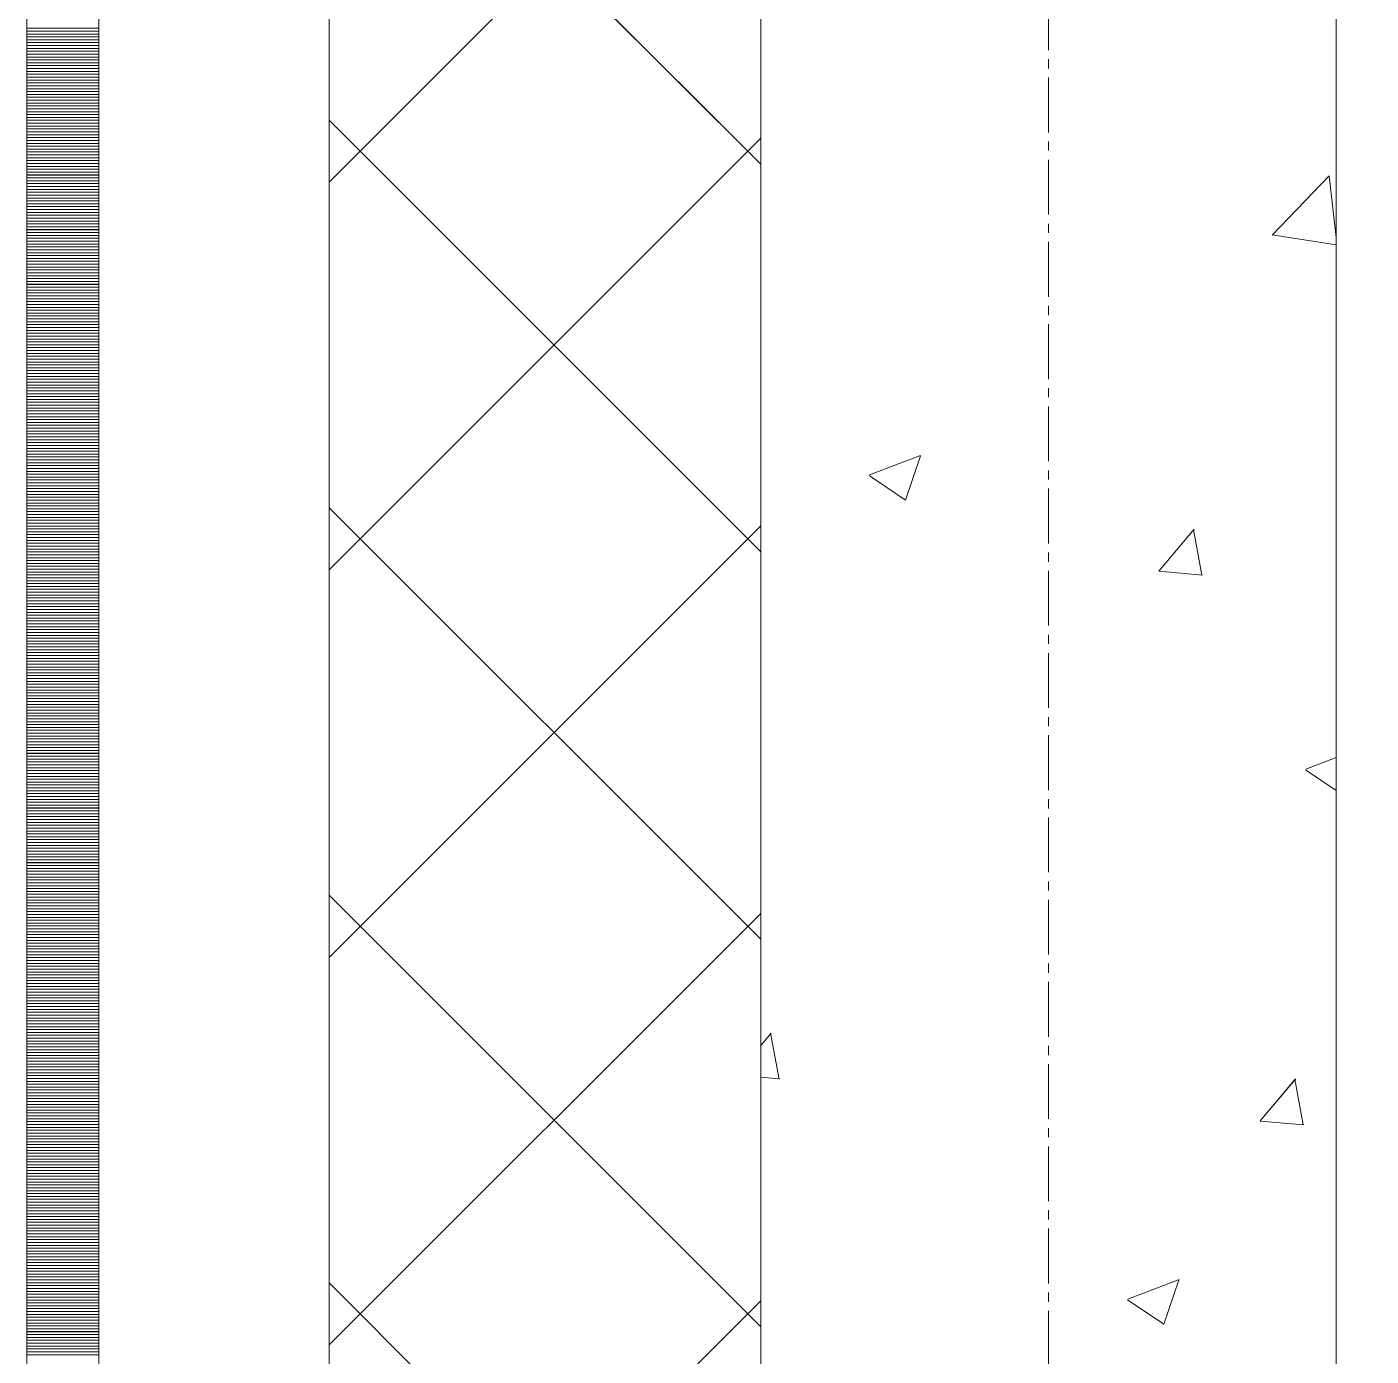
# Model space of a CAD drawing. Header units: millimetres. Extents: x 470010 to 1231400, y -134005 to 421770.
# Drawn here: x 806167.7 to 806634.8, y 151594.5 to 152056.5 of the extents above; entities that cross this region are included whole.
import ezdxf
from ezdxf.enums import TextEntityAlignment as Align

# ---------------------------------------------------------------- set-up
doc = ezdxf.new("R2010")
doc.units = ezdxf.units.MM
doc.linetypes.add('CENTER2', pattern=[28.575, 19.05, -3.175, 3.175, -3.175])
doc.linetypes.add('DASHED', pattern=[19.05, 12.7, -6.35])
doc.layers.get('Defpoints').update_dxf_attribs({"color": 140})
doc.layers.add('АР_Делит', color=120, linetype='Continuous', lineweight=0, plot=False)
for name, color, linetype, lineweight in [('АР_Стены ПЕНОблок', 52, 'Continuous', 20), ('АР_Тонкая', 254, 'Continuous', 5), ('АР_Утеплитель', 31, 'Continuous', 0), ('АР_Штриховка', 8, 'Continuous', 0)]:
    doc.layers.add(name, color=color, linetype=linetype, lineweight=lineweight)
doc.layers.add('РД_Оси_100', color=7, linetype='Continuous', lineweight=0, true_color=0x525252)
doc.styles.add('style1', font='ARIALN.TTF')

# ---------------------------------------------------------------- blocks, each defined once
blk = doc.blocks.new('СОШ_2200_АР_ОСИ_М100_28.05.24')
at = {"layer": 'АР_Делит', "color": 251, "linetype": 'DASHED', "true_color": 0x636466}
blk.add_lwpolyline([(114955, 135155), (114955, -355), (93595.036, -355), (93595.036, 13855), (94145, 13855), (94145, 68320), (66055, 68320), (66055, 13857.73), (83455, 13857.73), (83455, -355), (45245, -355), (45245, 13145), (44695, 13145), (44695, 26755), (45245, 26755), (45245, 68320), (20455, 68320), (20455, 26755), (27955, 26755), (27955, 13145), (-355, 13145), (-355, 100855)], dxfattribs=at)
at = {"layer": 'РД_Оси_100', "color": 251, "linetype": 'CENTER2', "true_color": 0x636466}
blk.add_line((0, -6155), (0, 139938.679), dxfattribs=at)
blk = doc.blocks.new('A$C9108343f')
at = {"layer": 'АР_Стены ПЕНОблок', "color": 18, "linetype": 'Continuous', "lineweight": 20, "true_color": 0x000000}
for p, q in [((140704.09, 313879.49), (140704.09, 237679.49)), ((140904.09, 237679.49), (140904.09, 313879.49))]:
    blk.add_line(p, q, dxfattribs=at)
at = {"layer": 'АР_Тонкая', "color": 18, "linetype": 'Continuous', "lineweight": 5, "true_color": 0x000000}
for p, q in [((140449.09, 313879.49), (140449.09, 237679.49)), ((140474.09, 313879.49), (140474.09, 237679.49)), ((140474.09, 237679.49), (140474.09, 313879.49)), ((140554.09, 237679.49), (140554.09, 313879.49))]:
    blk.add_line(p, q, dxfattribs=at)
at = {"layer": 'АР_Утеплитель', "color": 18, "linetype": 'Continuous', "lineweight": 0, "true_color": 0x000000}
for p, q in [((140554.09, 313879.49), (140554.09, 237679.49)), ((140704.09, 237679.49), (140704.09, 313879.49))]:
    blk.add_line(p, q, dxfattribs=at)
at = {"layer": 'АР_Штриховка', "color": 18, "linetype": 'Continuous', "lineweight": 0, "true_color": 0x000000}
for p, q in [((140704.09, 252375.02), (140554.09, 252525.02)), ((140554.09, 252368.74), (140704.09, 252518.74)), ((140449.09, 252422.24), (140474.09, 252422.24)), ((140449.09, 252421.24), (140474.09, 252421.24)), ((140449.09, 252420.24), (140474.09, 252420.24)), ((140449.09, 252419.24), (140474.09, 252419.24)), ((140449.09, 252418.24), (140474.09, 252418.24)), ((140449.09, 252417.24), (140474.09, 252417.24)), ((140449.09, 252416.24), (140474.09, 252416.24)), ((140449.09, 252415.24), (140474.09, 252415.24)), ((140449.09, 252414.24), (140474.09, 252414.24)), ((140449.09, 252413.24), (140474.09, 252413.24)), ((140449.09, 252412.24), (140474.09, 252412.24)), ((140449.09, 252411.24), (140474.09, 252411.24)), ((140449.09, 252410.24), (140474.09, 252410.24)), ((140449.09, 252409.24), (140474.09, 252409.24)), ((140449.09, 252408.24), (140474.09, 252408.24)), ((140449.09, 252407.24), (140474.09, 252407.24)), ((140449.09, 252406.24), (140474.09, 252406.24)), ((140449.09, 252405.24), (140474.09, 252405.24)), ((140449.09, 252404.24), (140474.09, 252404.24)), ((140449.09, 252403.24), (140474.09, 252403.24)), ((140449.09, 252402.24), (140474.09, 252402.24)), ((140449.09, 252401.24), (140474.09, 252401.24)), ((140449.09, 252400.24), (140474.09, 252400.24)), ((140449.09, 252399.24), (140474.09, 252399.24)), ((140449.09, 252398.24), (140474.09, 252398.24)), ((140449.09, 252397.24), (140474.09, 252397.24)), ((140781.17, 252398.85), (140781.17, 252398.85)), ((140449.09, 252396.24), (140474.09, 252396.24)), ((140449.09, 252395.24), (140474.09, 252395.24)), ((140449.09, 252394.24), (140474.09, 252394.24)), ((140449.09, 252393.24), (140474.09, 252393.24)), ((140449.09, 252392.24), (140474.09, 252392.24)), ((140449.09, 252391.24), (140474.09, 252391.24)), ((140449.09, 252390.24), (140474.09, 252390.24)), ((140449.09, 252389.24), (140474.09, 252389.24)), ((140449.09, 252388.24), (140474.09, 252388.24)), ((140704.09, 252240.32), (140554.09, 252390.32)), ((140449.09, 252387.24), (140474.09, 252387.24)), ((140449.09, 252386.24), (140474.09, 252386.24)), ((140449.09, 252385.24), (140474.09, 252385.24)), ((140449.09, 252384.24), (140474.09, 252384.24)), ((140449.09, 252383.24), (140474.09, 252383.24)), ((140554.09, 252234.03), (140704.09, 252384.03)), ((140449.09, 252382.24), (140474.09, 252382.24)), ((140449.09, 252381.24), (140474.09, 252381.24)), ((140449.09, 252380.24), (140474.09, 252380.24)), ((140449.09, 252379.24), (140474.09, 252379.24)), ((140449.09, 252378.24), (140474.09, 252378.24)), ((140449.09, 252377.24), (140474.09, 252377.24)), ((140449.09, 252376.24), (140474.09, 252376.24)), ((140449.09, 252375.24), (140474.09, 252375.24)), ((140449.09, 252374.24), (140474.09, 252374.24)), ((140729.44, 252377.95), (140729.44, 252377.95)), ((140449.09, 252373.24), (140474.09, 252373.24)), ((140449.09, 252372.24), (140474.09, 252372.24)), ((140449.09, 252371.24), (140474.09, 252371.24)), ((140449.09, 252370.24), (140474.09, 252370.24)), ((140449.09, 252369.24), (140474.09, 252369.24)), ((140865.03, 252372.22), (140865.03, 252372.22)), ((140881.85, 252350.36), (140901.63, 252370.98)), ((140904.09, 252349.48), (140901.59, 252370.98)), ((140449.09, 252368.24), (140474.09, 252368.24)), ((140449.09, 252367.24), (140474.09, 252367.24)), ((140449.09, 252366.24), (140474.09, 252366.24)), ((140449.09, 252365.24), (140474.09, 252365.24)), ((140837.94, 252364.63), (140837.94, 252364.63)), ((140857.1, 252365.32), (140857.1, 252365.32)), ((140449.09, 252364.24), (140474.09, 252364.24)), ((140449.09, 252363.24), (140474.09, 252363.24)), ((140449.09, 252362.24), (140474.09, 252362.24)), ((140449.09, 252361.24), (140474.09, 252361.24)), ((140449.09, 252360.24), (140474.09, 252360.24)), ((140449.09, 252359.24), (140474.09, 252359.24)), ((140449.09, 252358.24), (140474.09, 252358.24)), ((140449.09, 252357.24), (140474.09, 252357.24)), ((140449.09, 252356.24), (140474.09, 252356.24)), ((140449.09, 252355.24), (140474.09, 252355.24)), ((140449.09, 252354.24), (140474.09, 252354.24)), ((140449.09, 252353.24), (140474.09, 252353.24)), ((140449.09, 252352.24), (140474.09, 252352.24)), ((140449.09, 252351.24), (140474.09, 252351.24)), ((140741.74, 252351.96), (140741.74, 252351.96)), ((140881.82, 252350.42), (140904.09, 252346.97)), ((140449.09, 252350.24), (140474.09, 252350.24)), ((140449.09, 252349.24), (140474.09, 252349.24)), ((140449.09, 252348.24), (140474.09, 252348.24)), ((140449.09, 252347.24), (140474.09, 252347.24)), ((140449.09, 252346.24), (140474.09, 252346.24)), ((140728.8, 252349.06), (140728.8, 252349.06)), ((140449.09, 252345.24), (140474.09, 252345.24)), ((140449.09, 252344.24), (140474.09, 252344.24)), ((140449.09, 252343.24), (140474.09, 252343.24)), ((140449.09, 252342.24), (140474.09, 252342.24)), ((140449.09, 252341.24), (140474.09, 252341.24)), ((140449.09, 252340.24), (140474.09, 252340.24)), ((140449.09, 252339.24), (140474.09, 252339.24)), ((140449.09, 252338.24), (140474.09, 252338.24)), ((140449.09, 252337.24), (140474.09, 252337.24)), ((140449.09, 252336.24), (140474.09, 252336.24)), ((140449.09, 252335.24), (140474.09, 252335.24)), ((140449.09, 252334.24), (140474.09, 252334.24)), ((140449.09, 252333.24), (140474.09, 252333.24)), ((140449.09, 252332.24), (140474.09, 252332.24)), ((140449.09, 252331.24), (140474.09, 252331.24)), ((140449.09, 252330.24), (140474.09, 252330.24)), ((140449.09, 252329.24), (140474.09, 252329.24)), ((140449.09, 252328.24), (140474.09, 252328.24)), ((140449.09, 252327.24), (140474.09, 252327.24)), ((140449.09, 252326.24), (140474.09, 252326.24)), ((140449.09, 252325.24), (140474.09, 252325.24)), ((140449.09, 252324.24), (140474.09, 252324.24)), ((140449.09, 252323.24), (140474.09, 252323.24)), ((140449.09, 252322.24), (140474.09, 252322.24)), ((140449.09, 252321.24), (140474.09, 252321.24)), ((140449.09, 252320.24), (140474.09, 252320.24)), ((140449.09, 252319.24), (140474.09, 252319.24)), ((140449.09, 252318.24), (140474.09, 252318.24)), ((140449.09, 252317.24), (140474.09, 252317.24)), ((140449.09, 252316.24), (140474.09, 252316.24)), ((140449.09, 252315.24), (140474.09, 252315.24)), ((140449.09, 252314.24), (140474.09, 252314.24)), ((140449.09, 252313.24), (140474.09, 252313.24)), ((140449.09, 252312.24), (140474.09, 252312.24)), ((140449.09, 252311.24), (140474.09, 252311.24)), ((140449.09, 252310.24), (140474.09, 252310.24)), ((140449.09, 252309.24), (140474.09, 252309.24)), ((140878.17, 252309.96), (140878.17, 252309.96)), ((140449.09, 252308.24), (140474.09, 252308.24)), ((140449.09, 252307.24), (140474.09, 252307.24)), ((140449.09, 252306.24), (140474.09, 252306.24)), ((140449.09, 252305.24), (140474.09, 252305.24)), ((140449.09, 252304.24), (140474.09, 252304.24)), ((140449.09, 252303.24), (140474.09, 252303.24)), ((140449.09, 252302.24), (140474.09, 252302.24)), ((140449.09, 252301.24), (140474.09, 252301.24)), ((140449.09, 252300.24), (140474.09, 252300.24)), ((140449.09, 252299.24), (140474.09, 252299.24)), ((140449.09, 252298.24), (140474.09, 252298.24)), ((140449.09, 252297.24), (140474.09, 252297.24)), ((140449.09, 252296.24), (140474.09, 252296.24)), ((140449.09, 252295.24), (140474.09, 252295.24)), ((140449.09, 252294.24), (140474.09, 252294.24)), ((140449.09, 252293.24), (140474.09, 252293.24)), ((140449.09, 252292.24), (140474.09, 252292.24)), ((140449.09, 252291.24), (140474.09, 252291.24)), ((140449.09, 252290.24), (140474.09, 252290.24)), ((140449.09, 252289.24), (140474.09, 252289.24)), ((140449.09, 252288.24), (140474.09, 252288.24)), ((140449.09, 252287.24), (140474.09, 252287.24)), ((140449.09, 252286.24), (140474.09, 252286.24)), ((140449.09, 252285.24), (140474.09, 252285.24)), ((140449.09, 252284.24), (140474.09, 252284.24)), ((140449.09, 252283.24), (140474.09, 252283.24)), ((140449.09, 252282.24), (140474.09, 252282.24)), ((140449.09, 252281.24), (140474.09, 252281.24)), ((140730.04, 252284.54), (140730.04, 252284.54)), ((140854.01, 252280.76), (140854.01, 252280.76)), ((140449.09, 252280.24), (140474.09, 252280.24)), ((140449.09, 252279.24), (140474.09, 252279.24)), ((140449.09, 252278.24), (140474.09, 252278.24)), ((140449.09, 252277.24), (140474.09, 252277.24)), ((140449.09, 252276.24), (140474.09, 252276.24)), ((140449.09, 252275.24), (140474.09, 252275.24)), ((140449.09, 252274.24), (140474.09, 252274.24)), ((140449.09, 252273.24), (140474.09, 252273.24)), ((140449.09, 252272.24), (140474.09, 252272.24)), ((140449.09, 252271.24), (140474.09, 252271.24)), ((140741.86, 252266.98), (140759.64, 252273.8)), ((140754.42, 252258.27), (140759.57, 252273.62)), ((140449.09, 252270.24), (140474.09, 252270.24)), ((140449.09, 252269.24), (140474.09, 252269.24)), ((140449.09, 252268.24), (140474.09, 252268.24)), ((140449.09, 252267.24), (140474.09, 252267.24)), ((140741.78, 252266.79), (140754.41, 252258.27)), ((140449.09, 252266.24), (140474.09, 252266.24)), ((140449.09, 252265.24), (140474.09, 252265.24)), ((140449.09, 252264.24), (140474.09, 252264.24)), ((140449.09, 252263.24), (140474.09, 252263.24)), ((140449.09, 252262.24), (140474.09, 252262.24)), ((140725.71, 252264.5), (140725.71, 252264.5)), ((140771.12, 252264.45), (140771.12, 252264.45)), ((140449.09, 252261.24), (140474.09, 252261.24)), ((140449.09, 252260.24), (140474.09, 252260.24)), ((140449.09, 252259.24), (140474.09, 252259.24)), ((140449.09, 252258.24), (140474.09, 252258.24)), ((140449.09, 252257.24), (140474.09, 252257.24)), ((140449.09, 252256.24), (140474.09, 252256.24)), ((140449.09, 252255.24), (140474.09, 252255.24)), ((140449.09, 252254.24), (140474.09, 252254.24)), ((140449.09, 252253.24), (140474.09, 252253.24)), ((140704.09, 252105.62), (140554.09, 252255.62)), ((140449.09, 252252.24), (140474.09, 252252.24)), ((140449.09, 252251.24), (140474.09, 252251.24)), ((140449.09, 252250.24), (140474.09, 252250.24)), ((140449.09, 252249.24), (140474.09, 252249.24)), ((140449.09, 252248.24), (140474.09, 252248.24)), ((140554.09, 252099.33), (140704.09, 252249.33)), ((140842.44, 252233.52), (140854.68, 252248.11)), ((140857.4, 252232.14), (140854.46, 252248.06)), ((140449.09, 252247.24), (140474.09, 252247.24)), ((140449.09, 252246.24), (140474.09, 252246.24)), ((140449.09, 252245.24), (140474.09, 252245.24)), ((140449.09, 252244.24), (140474.09, 252244.24)), ((140449.09, 252243.24), (140474.09, 252243.24)), ((140449.09, 252242.24), (140474.09, 252242.24)), ((140449.09, 252241.24), (140474.09, 252241.24)), ((140449.09, 252240.24), (140474.09, 252240.24)), ((140449.09, 252239.24), (140474.09, 252239.24)), ((140815.57, 252242.43), (140815.57, 252242.43)), ((140449.09, 252238.24), (140474.09, 252238.24)), ((140449.09, 252237.24), (140474.09, 252237.24)), ((140449.09, 252236.24), (140474.09, 252236.24)), ((140449.09, 252235.24), (140474.09, 252235.24)), ((140449.09, 252234.24), (140474.09, 252234.24)), ((140449.09, 252233.24), (140474.09, 252233.24)), ((140449.09, 252232.24), (140474.09, 252232.24)), ((140449.09, 252231.24), (140474.09, 252231.24)), ((140449.09, 252230.24), (140474.09, 252230.24)), ((140449.09, 252229.24), (140474.09, 252229.24)), ((140842.44, 252233.51), (140857.62, 252232.18)), ((140449.09, 252228.24), (140474.09, 252228.24)), ((140449.09, 252227.24), (140474.09, 252227.24)), ((140449.09, 252226.24), (140474.09, 252226.24)), ((140449.09, 252225.24), (140474.09, 252225.24)), ((140449.09, 252224.24), (140474.09, 252224.24)), ((140449.09, 252223.24), (140474.09, 252223.24)), ((140449.09, 252222.24), (140474.09, 252222.24)), ((140449.09, 252221.24), (140474.09, 252221.24)), ((140449.09, 252220.24), (140474.09, 252220.24)), ((140449.09, 252219.24), (140474.09, 252219.24)), ((140449.09, 252218.24), (140474.09, 252218.24)), ((140449.09, 252217.24), (140474.09, 252217.24)), ((140449.09, 252216.24), (140474.09, 252216.24)), ((140449.09, 252215.24), (140474.09, 252215.24)), ((140449.09, 252214.24), (140474.09, 252214.24)), ((140449.09, 252213.24), (140474.09, 252213.24)), ((140449.09, 252212.24), (140474.09, 252212.24)), ((140449.09, 252211.24), (140474.09, 252211.24)), ((140733.53, 252214.04), (140733.53, 252214.04)), ((140449.09, 252210.24), (140474.09, 252210.24)), ((140449.09, 252209.24), (140474.09, 252209.24)), ((140449.09, 252208.24), (140474.09, 252208.24)), ((140449.09, 252207.24), (140474.09, 252207.24)), ((140449.09, 252206.24), (140474.09, 252206.24)), ((140869.12, 252208.31), (140869.12, 252208.31)), ((140449.09, 252205.24), (140474.09, 252205.24)), ((140449.09, 252204.24), (140474.09, 252204.24)), ((140449.09, 252203.24), (140474.09, 252203.24)), ((140449.09, 252202.24), (140474.09, 252202.24)), ((140449.09, 252201.24), (140474.09, 252201.24)), ((140449.09, 252200.24), (140474.09, 252200.24)), ((140449.09, 252199.24), (140474.09, 252199.24)), ((140449.09, 252198.24), (140474.09, 252198.24)), ((140449.09, 252197.24), (140474.09, 252197.24)), ((140449.09, 252196.24), (140474.09, 252196.24)), ((140449.09, 252195.24), (140474.09, 252195.24)), ((140449.09, 252194.24), (140474.09, 252194.24)), ((140449.09, 252193.24), (140474.09, 252193.24)), ((140449.09, 252192.24), (140474.09, 252192.24)), ((140850.92, 252196.21), (140850.92, 252196.21)), ((140449.09, 252191.24), (140474.09, 252191.24)), ((140449.09, 252190.24), (140474.09, 252190.24)), ((140449.09, 252189.24), (140474.09, 252189.24)), ((140449.09, 252188.24), (140474.09, 252188.24)), ((140449.09, 252187.24), (140474.09, 252187.24)), ((140449.09, 252186.24), (140474.09, 252186.24)), ((140449.09, 252185.24), (140474.09, 252185.24)), ((140449.09, 252184.24), (140474.09, 252184.24)), ((140449.09, 252183.24), (140474.09, 252183.24)), ((140449.09, 252182.24), (140474.09, 252182.24)), ((140864.71, 252185.39), (140864.71, 252185.39)), ((140449.09, 252181.24), (140474.09, 252181.24)), ((140449.09, 252180.24), (140474.09, 252180.24)), ((140449.09, 252179.24), (140474.09, 252179.24)), ((140449.09, 252178.24), (140474.09, 252178.24)), ((140722.62, 252179.95), (140722.62, 252179.95)), ((140449.09, 252177.24), (140474.09, 252177.24)), ((140449.09, 252176.24), (140474.09, 252176.24)), ((140449.09, 252175.24), (140474.09, 252175.24)), ((140449.09, 252174.24), (140474.09, 252174.24)), ((140449.09, 252173.24), (140474.09, 252173.24)), ((140449.09, 252172.24), (140474.09, 252172.24)), ((140449.09, 252171.24), (140474.09, 252171.24)), ((140449.09, 252170.24), (140474.09, 252170.24)), ((140449.09, 252169.24), (140474.09, 252169.24)), ((140449.09, 252168.24), (140474.09, 252168.24)), ((140893.47, 252164.71), (140904.09, 252168.79)), ((140449.09, 252167.24), (140474.09, 252167.24)), ((140449.09, 252166.24), (140474.09, 252166.24)), ((140449.09, 252165.24), (140474.09, 252165.24)), ((140449.09, 252164.24), (140474.09, 252164.24)), ((140704.3, 252164.27), (140704.3, 252164.27)), ((140893.39, 252164.53), (140904.09, 252157.31)), ((140449.09, 252163.24), (140474.09, 252163.24)), ((140449.09, 252162.24), (140474.09, 252162.24)), ((140449.09, 252161.24), (140474.09, 252161.24)), ((140449.09, 252160.24), (140474.09, 252160.24)), ((140449.09, 252159.24), (140474.09, 252159.24)), ((140449.09, 252158.24), (140474.09, 252158.24)), ((140449.09, 252157.24), (140474.09, 252157.24)), ((140449.09, 252156.24), (140474.09, 252156.24)), ((140449.09, 252155.24), (140474.09, 252155.24)), ((140449.09, 252154.24), (140474.09, 252154.24)), ((140867.69, 252158.41), (140867.69, 252158.41)), ((140449.09, 252153.24), (140474.09, 252153.24)), ((140449.09, 252152.24), (140474.09, 252152.24)), ((140449.09, 252151.24), (140474.09, 252151.24)), ((140449.09, 252150.24), (140474.09, 252150.24)), ((140449.09, 252149.24), (140474.09, 252149.24)), ((140449.09, 252148.24), (140474.09, 252148.24)), ((140449.09, 252147.24), (140474.09, 252147.24)), ((140449.09, 252146.24), (140474.09, 252146.24)), ((140449.09, 252145.24), (140474.09, 252145.24)), ((140449.09, 252144.24), (140474.09, 252144.24)), ((140449.09, 252143.24), (140474.09, 252143.24)), ((140449.09, 252142.24), (140474.09, 252142.24)), ((140449.09, 252141.24), (140474.09, 252141.24)), ((140449.09, 252140.24), (140474.09, 252140.24)), ((140449.09, 252139.24), (140474.09, 252139.24)), ((140449.09, 252138.24), (140474.09, 252138.24)), ((140449.09, 252137.24), (140474.09, 252137.24)), ((140449.09, 252136.24), (140474.09, 252136.24)), ((140449.09, 252135.24), (140474.09, 252135.24)), ((140449.09, 252134.24), (140474.09, 252134.24)), ((140449.09, 252133.24), (140474.09, 252133.24)), ((140449.09, 252132.24), (140474.09, 252132.24)), ((140449.09, 252131.24), (140474.09, 252131.24)), ((140719.56, 252132.99), (140719.56, 252132.99)), ((140449.09, 252130.24), (140474.09, 252130.24)), ((140449.09, 252129.24), (140474.09, 252129.24)), ((140449.09, 252128.24), (140474.09, 252128.24)), ((140449.09, 252127.24), (140474.09, 252127.24)), ((140449.09, 252126.24), (140474.09, 252126.24)), ((140449.09, 252125.24), (140474.09, 252125.24)), ((140449.09, 252124.24), (140474.09, 252124.24)), ((140449.09, 252123.24), (140474.09, 252123.24)), ((140449.09, 252122.24), (140474.09, 252122.24)), ((140449.09, 252121.24), (140474.09, 252121.24)), ((140449.09, 252120.24), (140474.09, 252120.24)), ((140449.09, 252119.24), (140474.09, 252119.24)), ((140449.09, 252118.24), (140474.09, 252118.24)), ((140449.09, 252117.24), (140474.09, 252117.24)), ((140704.09, 251970.91), (140554.09, 252120.91)), ((140449.09, 252116.24), (140474.09, 252116.24)), ((140449.09, 252115.24), (140474.09, 252115.24)), ((140449.09, 252114.24), (140474.09, 252114.24)), ((140449.09, 252113.24), (140474.09, 252113.24)), ((140449.09, 252112.24), (140474.09, 252112.24)), ((140554.09, 251964.62), (140704.09, 252114.62)), ((140765.03, 252113.31), (140765.03, 252113.31)), ((140449.09, 252111.24), (140474.09, 252111.24)), ((140449.09, 252110.24), (140474.09, 252110.24)), ((140449.09, 252109.24), (140474.09, 252109.24)), ((140449.09, 252108.24), (140474.09, 252108.24)), ((140847.83, 252111.65), (140847.83, 252111.65)), ((140900.62, 252107.59), (140900.62, 252107.59)), ((140449.09, 252107.24), (140474.09, 252107.24)), ((140449.09, 252106.24), (140474.09, 252106.24)), ((140449.09, 252105.24), (140474.09, 252105.24)), ((140449.09, 252104.24), (140474.09, 252104.24)), ((140449.09, 252103.24), (140474.09, 252103.24)), ((140449.09, 252102.24), (140474.09, 252102.24)), ((140449.09, 252101.24), (140474.09, 252101.24)), ((140449.09, 252100.24), (140474.09, 252100.24)), ((140449.09, 252099.24), (140474.09, 252099.24)), ((140449.09, 252098.24), (140474.09, 252098.24)), ((140449.09, 252097.24), (140474.09, 252097.24)), ((140449.09, 252096.24), (140474.09, 252096.24)), ((140449.09, 252095.24), (140474.09, 252095.24)), ((140449.09, 252094.24), (140474.09, 252094.24)), ((140719.53, 252095.39), (140719.53, 252095.39)), ((140861.48, 252093.58), (140861.48, 252093.58)), ((140449.09, 252093.24), (140474.09, 252093.24)), ((140449.09, 252092.24), (140474.09, 252092.24)), ((140449.09, 252091.24), (140474.09, 252091.24)), ((140449.09, 252090.24), (140474.09, 252090.24)), ((140449.09, 252089.24), (140474.09, 252089.24)), ((140449.09, 252088.24), (140474.09, 252088.24)), ((140449.09, 252087.24), (140474.09, 252087.24)), ((140449.09, 252086.24), (140474.09, 252086.24)), ((140449.09, 252085.24), (140474.09, 252085.24)), ((140449.09, 252084.24), (140474.09, 252084.24)), ((140797.89, 252085.2), (140797.89, 252085.2)), ((140449.09, 252083.24), (140474.09, 252083.24)), ((140449.09, 252082.24), (140474.09, 252082.24)), ((140449.09, 252081.24), (140474.09, 252081.24)), ((140449.09, 252080.24), (140474.09, 252080.24)), ((140449.09, 252079.24), (140474.09, 252079.24)), ((140449.09, 252078.24), (140474.09, 252078.24)), ((140449.09, 252077.24), (140474.09, 252077.24)), ((140449.09, 252076.24), (140474.09, 252076.24)), ((140449.09, 252075.24), (140474.09, 252075.24)), ((140780.42, 252077.22), (140780.42, 252077.22)), ((140449.09, 252074.24), (140474.09, 252074.24)), ((140449.09, 252073.24), (140474.09, 252073.24)), ((140449.09, 252072.24), (140474.09, 252072.24)), ((140449.09, 252071.24), (140474.09, 252071.24)), ((140449.09, 252070.24), (140474.09, 252070.24)), ((140704.09, 252068.65), (140707.74, 252072.99)), ((140710.46, 252057.02), (140707.52, 252072.94)), ((140449.09, 252069.24), (140474.09, 252069.24)), ((140449.09, 252068.24), (140474.09, 252068.24)), ((140449.09, 252067.24), (140474.09, 252067.24)), ((140449.09, 252066.24), (140474.09, 252066.24)), ((140449.09, 252065.24), (140474.09, 252065.24)), ((140449.09, 252064.24), (140474.09, 252064.24)), ((140449.09, 252063.24), (140474.09, 252063.24)), ((140449.09, 252062.24), (140474.09, 252062.24)), ((140449.09, 252061.24), (140474.09, 252061.24)), ((140449.09, 252060.24), (140474.09, 252060.24)), ((140449.09, 252059.24), (140474.09, 252059.24)), ((140449.09, 252058.24), (140474.09, 252058.24)), ((140449.09, 252057.24), (140474.09, 252057.24)), ((140449.09, 252056.24), (140474.09, 252056.24)), ((140704.09, 252057.64), (140710.68, 252057.06)), ((140877.68, 252042.46), (140889.93, 252057.05)), ((140892.64, 252041.08), (140889.71, 252057)), ((140449.09, 252055.24), (140474.09, 252055.24)), ((140449.09, 252054.24), (140474.09, 252054.24)), ((140449.09, 252053.24), (140474.09, 252053.24)), ((140449.09, 252052.24), (140474.09, 252052.24)), ((140449.09, 252051.24), (140474.09, 252051.24)), ((140449.09, 252050.24), (140474.09, 252050.24)), ((140449.09, 252049.24), (140474.09, 252049.24)), ((140449.09, 252048.24), (140474.09, 252048.24)), ((140449.09, 252047.24), (140474.09, 252047.24)), ((140449.09, 252046.24), (140474.09, 252046.24)), ((140449.09, 252045.24), (140474.09, 252045.24)), ((140449.09, 252044.24), (140474.09, 252044.24)), ((140449.09, 252043.24), (140474.09, 252043.24)), ((140449.09, 252042.24), (140474.09, 252042.24)), ((140877.68, 252042.45), (140892.86, 252041.12)), ((140449.09, 252041.24), (140474.09, 252041.24)), ((140449.09, 252040.24), (140474.09, 252040.24)), ((140449.09, 252039.24), (140474.09, 252039.24)), ((140449.09, 252038.24), (140474.09, 252038.24)), ((140449.09, 252037.24), (140474.09, 252037.24)), ((140449.09, 252036.24), (140474.09, 252036.24)), ((140449.09, 252035.24), (140474.09, 252035.24)), ((140449.09, 252034.24), (140474.09, 252034.24)), ((140449.09, 252033.24), (140474.09, 252033.24)), ((140449.09, 252032.24), (140474.09, 252032.24)), ((140449.09, 252031.24), (140474.09, 252031.24)), ((140449.09, 252030.24), (140474.09, 252030.24)), ((140449.09, 252029.24), (140474.09, 252029.24)), ((140449.09, 252028.24), (140474.09, 252028.24)), ((140449.09, 252027.24), (140474.09, 252027.24)), ((140449.09, 252026.24), (140474.09, 252026.24)), ((140449.09, 252025.24), (140474.09, 252025.24)), ((140449.09, 252024.24), (140474.09, 252024.24)), ((140844.74, 252027.1), (140844.74, 252027.1)), ((140449.09, 252023.24), (140474.09, 252023.24)), ((140449.09, 252022.24), (140474.09, 252022.24)), ((140449.09, 252021.24), (140474.09, 252021.24)), ((140449.09, 252020.24), (140474.09, 252020.24)), ((140449.09, 252019.24), (140474.09, 252019.24)), ((140449.09, 252018.24), (140474.09, 252018.24)), ((140449.09, 252017.24), (140474.09, 252017.24)), ((140449.09, 252016.24), (140474.09, 252016.24)), ((140449.09, 252015.24), (140474.09, 252015.24)), ((140449.09, 252014.24), (140474.09, 252014.24)), ((140449.09, 252013.24), (140474.09, 252013.24)), ((140449.09, 252012.24), (140474.09, 252012.24)), ((140449.09, 252011.24), (140474.09, 252011.24)), ((140449.09, 252010.24), (140474.09, 252010.24)), ((140716.45, 252010.84), (140716.45, 252010.84)), ((140449.09, 252009.24), (140474.09, 252009.24)), ((140449.09, 252008.24), (140474.09, 252008.24)), ((140449.09, 252007.24), (140474.09, 252007.24)), ((140449.09, 252006.24), (140474.09, 252006.24)), ((140449.09, 252005.24), (140474.09, 252005.24)), ((140890.86, 252006.06), (140890.86, 252006.06)), ((140449.09, 252004.24), (140474.09, 252004.24)), ((140449.09, 252003.24), (140474.09, 252003.24)), ((140449.09, 252002.24), (140474.09, 252002.24)), ((140449.09, 252001.24), (140474.09, 252001.24)), ((140449.09, 252000.24), (140474.09, 252000.24)), ((140449.09, 251999.24), (140474.09, 251999.24)), ((140449.09, 251998.24), (140474.09, 251998.24)), ((140449.09, 251997.24), (140474.09, 251997.24)), ((140449.09, 251996.24), (140474.09, 251996.24)), ((140449.09, 251995.24), (140474.09, 251995.24)), ((140449.09, 251994.24), (140474.09, 251994.24)), ((140449.09, 251993.24), (140474.09, 251993.24)), ((140449.09, 251992.24), (140474.09, 251992.24)), ((140449.09, 251991.24), (140474.09, 251991.24)), ((140794.66, 251993.4), (140794.66, 251993.4)), ((140449.09, 251990.24), (140474.09, 251990.24)), ((140449.09, 251989.24), (140474.09, 251989.24)), ((140449.09, 251988.24), (140474.09, 251988.24)), ((140449.09, 251987.24), (140474.09, 251987.24)), ((140449.09, 251986.24), (140474.09, 251986.24)), ((140704.09, 251836.21), (140554.09, 251986.21)), ((140831.67, 251980.52), (140849.46, 251987.35)), ((140844.23, 251971.81), (140849.38, 251987.16)), ((140877.42, 251988.33), (140877.42, 251988.33)), ((140449.09, 251985.24), (140474.09, 251985.24)), ((140449.09, 251984.24), (140474.09, 251984.24)), ((140449.09, 251983.24), (140474.09, 251983.24)), ((140449.09, 251982.24), (140474.09, 251982.24)), ((140715.57, 251983.52), (140715.57, 251983.52)), ((140731.07, 251985.02), (140731.07, 251985.02)), ((140449.09, 251981.24), (140474.09, 251981.24)), ((140449.09, 251980.24), (140474.09, 251980.24)), ((140449.09, 251979.24), (140474.09, 251979.24)), ((140449.09, 251978.24), (140474.09, 251978.24)), ((140449.09, 251977.24), (140474.09, 251977.24)), ((140554.09, 251829.92), (140704.09, 251979.92)), ((140831.59, 251980.34), (140844.22, 251971.82)), ((140851.16, 251977.79), (140851.16, 251977.79)), ((140449.09, 251976.24), (140474.09, 251976.24)), ((140449.09, 251975.24), (140474.09, 251975.24)), ((140449.09, 251974.24), (140474.09, 251974.24)), ((140449.09, 251973.24), (140474.09, 251973.24)), ((140449.09, 251972.24), (140474.09, 251972.24)), ((140449.09, 251971.24), (140474.09, 251971.24)), ((140449.09, 251970.24), (140474.09, 251970.24)), ((140449.09, 251969.24), (140474.09, 251969.24)), ((140449.09, 251968.24), (140474.09, 251968.24)), ((140449.09, 251967.24), (140474.09, 251967.24)), ((140449.09, 251966.24), (140474.09, 251966.24)), ((140449.09, 251965.24), (140474.09, 251965.24)), ((140449.09, 251964.24), (140474.09, 251964.24)), ((140449.09, 251963.24), (140474.09, 251963.24)), ((140729.3, 251962.9), (140729.3, 251962.9)), ((140449.09, 251962.24), (140474.09, 251962.24)), ((140449.09, 251961.24), (140474.09, 251961.24))]:
    blk.add_line(p, q, dxfattribs=at)
at = {"layer": 'РД_Оси_100'}
blk.add_blockref('СОШ_2200_АР_ОСИ_М100_28.05.24', (140804.09, 223079.49), dxfattribs=at)
at = {"layer": 'Defpoints', "color": 18, "true_color": 0x000000, "style": 'style1'}
for p in [(143949.34, 316089.12), (143974.98, 281639.5), (143890.4, 273244.71), (143839.99, 264276.81), (143967.75, 254892.38), (12251.96, 104178.14), (12382.58, 96023.14)]:
    blk.add_attdef('АР-ПОМЕЩЕНИЕ:НАИМЕНОВАНИЕ', text='', height=100, dxfattribs=at).set_placement(p, align=Align.MIDDLE)
at = {"layer": 'Defpoints', "color": 18, "true_color": 0x000000, "style": 'style1', "flags": 8}
for p in [(143951.3, 279099.09), (143848.34, 269251.11), (143875.33, 260094.25), (144049.74, 250824.7), (163419.28, 238153.36), (155897.46, 237965.97), (183037.2, 237965.97), (143342.94, 237876.19)]:
    blk.add_attdef('АР-ПОМЕЩЕНИЕ:НАИМЕНОВАНИЕ', text='', height=100, dxfattribs=at).set_placement(p, align=Align.MIDDLE)

msp = doc.modelspace()

# ---------------------------------------------------------------- linework, layer by layer
at = {"layer": 'АР_Стены ПЕНОблок', "color": 18, "linetype": 'Continuous', "lineweight": 20, "true_color": 0x000000}
for p, q in [((806422.706, 213513.251), (806422.706, 137313.251)), ((806622.706, 137313.251), (806622.706, 213513.251))]:
    msp.add_line(p, q, dxfattribs=at)
at = {"layer": 'АР_Тонкая', "color": 18, "linetype": 'Continuous', "lineweight": 5, "true_color": 0x000000}
for p, q in [((806167.706, 213513.251), (806167.706, 137313.251)), ((806192.706, 213513.251), (806192.706, 137313.251)), ((806192.706, 137313.251), (806192.706, 213513.251)), ((806272.706, 137313.251), (806272.706, 213513.251))]:
    msp.add_line(p, q, dxfattribs=at)
at = {"layer": 'АР_Утеплитель', "color": 18, "linetype": 'Continuous', "lineweight": 0, "true_color": 0x000000}
for p, q in [((806272.706, 213513.251), (806272.706, 137313.251)), ((806422.706, 137313.251), (806422.706, 213513.251))]:
    msp.add_line(p, q, dxfattribs=at)
at = {"layer": 'АР_Штриховка', "color": 18, "linetype": 'Continuous', "lineweight": 0, "true_color": 0x000000}
for p, q in [((806422.706, 152008.781), (806272.706, 152158.781)), ((806272.706, 152002.494), (806422.706, 152152.494)), ((806167.706, 152056), (806192.706, 152056)), ((806167.706, 152055), (806192.706, 152055)), ((806167.706, 152054), (806192.706, 152054)), ((806167.706, 152053), (806192.706, 152053)), ((806167.706, 152052), (806192.706, 152052)), ((806167.706, 152051), (806192.706, 152051)), ((806167.706, 152050), (806192.706, 152050)), ((806167.706, 152049), (806192.706, 152049)), ((806167.706, 152048), (806192.706, 152048)), ((806167.706, 152047), (806192.706, 152047)), ((806167.706, 152046), (806192.706, 152046)), ((806167.706, 152045), (806192.706, 152045)), ((806167.706, 152044), (806192.706, 152044)), ((806167.706, 152043), (806192.706, 152043)), ((806167.706, 152042), (806192.706, 152042)), ((806167.706, 152041), (806192.706, 152041)), ((806167.706, 152040), (806192.706, 152040)), ((806167.706, 152039), (806192.706, 152039)), ((806167.706, 152038), (806192.706, 152038)), ((806167.706, 152037), (806192.706, 152037)), ((806167.706, 152036), (806192.706, 152036)), ((806167.706, 152035), (806192.706, 152035)), ((806167.706, 152034), (806192.706, 152034)), ((806167.706, 152033), (806192.706, 152033)), ((806167.706, 152032), (806192.706, 152032)), ((806167.706, 152031), (806192.706, 152031)), ((806167.706, 152030), (806192.706, 152030)), ((806167.706, 152029), (806192.706, 152029)), ((806167.706, 152028), (806192.706, 152028)), ((806167.706, 152027), (806192.706, 152027)), ((806167.706, 152026), (806192.706, 152026)), ((806167.706, 152025), (806192.706, 152025)), ((806167.706, 152024), (806192.706, 152024)), ((806422.706, 151874.077), (806272.706, 152024.077)), ((806167.706, 152023), (806192.706, 152023)), ((806167.706, 152022), (806192.706, 152022)), ((806167.706, 152021), (806192.706, 152021)), ((806167.706, 152020), (806192.706, 152020)), ((806167.706, 152019), (806192.706, 152019)), ((806167.706, 152018), (806192.706, 152018)), ((806167.706, 152017), (806192.706, 152017)), ((806167.706, 152016), (806192.706, 152016)), ((806167.706, 152015), (806192.706, 152015)), ((806167.706, 152014), (806192.706, 152014)), ((806272.706, 151867.79), (806422.706, 152017.79)), ((806167.706, 152013), (806192.706, 152013)), ((806167.706, 152012), (806192.706, 152012)), ((806167.706, 152011), (806192.706, 152011)), ((806167.706, 152010), (806192.706, 152010)), ((806167.706, 152009), (806192.706, 152009)), ((806167.706, 152008), (806192.706, 152008)), ((806167.706, 152007), (806192.706, 152007)), ((806167.706, 152006), (806192.706, 152006)), ((806167.706, 152005), (806192.706, 152005)), ((806600.459, 151984.119), (806620.243, 152004.738)), ((806622.706, 151983.239), (806620.205, 152004.733)), ((806167.706, 152004), (806192.706, 152004)), ((806167.706, 152003), (806192.706, 152003)), ((806167.706, 152002), (806192.706, 152002)), ((806167.706, 152001), (806192.706, 152001)), ((806167.706, 152000), (806192.706, 152000)), ((806167.706, 151999), (806192.706, 151999)), ((806167.706, 151998), (806192.706, 151998)), ((806167.706, 151997), (806192.706, 151997)), ((806167.706, 151996), (806192.706, 151996)), ((806167.706, 151995), (806192.706, 151995)), ((806167.706, 151994), (806192.706, 151994)), ((806167.706, 151993), (806192.706, 151993)), ((806167.706, 151992), (806192.706, 151992)), ((806167.706, 151991), (806192.706, 151991)), ((806167.706, 151990), (806192.706, 151990)), ((806167.706, 151989), (806192.706, 151989)), ((806167.706, 151988), (806192.706, 151988)), ((806167.706, 151987), (806192.706, 151987)), ((806167.706, 151986), (806192.706, 151986)), ((806167.706, 151985), (806192.706, 151985)), ((806167.706, 151984), (806192.706, 151984)), ((806167.706, 151983), (806192.706, 151983)), ((806167.706, 151982), (806192.706, 151982)), ((806600.432, 151984.178), (806622.706, 151980.723)), ((806167.706, 151981), (806192.706, 151981)), ((806167.706, 151980), (806192.706, 151980)), ((806167.706, 151979), (806192.706, 151979)), ((806167.706, 151978), (806192.706, 151978)), ((806167.706, 151977), (806192.706, 151977)), ((806167.706, 151976), (806192.706, 151976)), ((806167.706, 151975), (806192.706, 151975)), ((806167.706, 151974), (806192.706, 151974)), ((806167.706, 151973), (806192.706, 151973)), ((806167.706, 151972), (806192.706, 151972)), ((806167.706, 151971), (806192.706, 151971)), ((806167.706, 151970), (806192.706, 151970)), ((806167.706, 151969), (806192.706, 151969)), ((806167.706, 151968), (806192.706, 151968)), ((806167.706, 151967), (806192.706, 151967)), ((806167.706, 151966), (806192.706, 151966)), ((806167.706, 151965), (806192.706, 151965)), ((806167.706, 151964), (806192.706, 151964)), ((806167.706, 151963), (806192.706, 151963)), ((806167.706, 151962), (806192.706, 151962)), ((806167.706, 151961), (806192.706, 151961)), ((806167.706, 151960), (806192.706, 151960)), ((806167.706, 151959), (806192.706, 151959)), ((806167.706, 151958), (806192.706, 151958)), ((806167.706, 151957), (806192.706, 151957)), ((806167.706, 151956), (806192.706, 151956)), ((806167.706, 151955), (806192.706, 151955)), ((806167.706, 151954), (806192.706, 151954)), ((806167.706, 151953), (806192.706, 151953)), ((806167.706, 151952), (806192.706, 151952)), ((806167.706, 151951), (806192.706, 151951)), ((806167.706, 151950), (806192.706, 151950)), ((806167.706, 151949), (806192.706, 151949)), ((806167.706, 151948), (806192.706, 151948)), ((806167.706, 151947), (806192.706, 151947)), ((806167.706, 151946), (806192.706, 151946)), ((806167.706, 151945), (806192.706, 151945)), ((806167.706, 151944), (806192.706, 151944)), ((806167.706, 151943), (806192.706, 151943)), ((806167.706, 151942), (806192.706, 151942)), ((806167.706, 151941), (806192.706, 151941)), ((806167.706, 151940), (806192.706, 151940)), ((806167.706, 151939), (806192.706, 151939)), ((806167.706, 151938), (806192.706, 151938)), ((806167.706, 151937), (806192.706, 151937)), ((806167.706, 151936), (806192.706, 151936)), ((806167.706, 151935), (806192.706, 151935)), ((806167.706, 151934), (806192.706, 151934)), ((806167.706, 151933), (806192.706, 151933)), ((806167.706, 151932), (806192.706, 151932)), ((806167.706, 151931), (806192.706, 151931)), ((806167.706, 151930), (806192.706, 151930)), ((806167.706, 151929), (806192.706, 151929)), ((806167.706, 151928), (806192.706, 151928)), ((806167.706, 151927), (806192.706, 151927)), ((806167.706, 151926), (806192.706, 151926)), ((806167.706, 151925), (806192.706, 151925)), ((806167.706, 151924), (806192.706, 151924)), ((806167.706, 151923), (806192.706, 151923)), ((806167.706, 151922), (806192.706, 151922)), ((806167.706, 151921), (806192.706, 151921)), ((806167.706, 151920), (806192.706, 151920)), ((806167.706, 151919), (806192.706, 151919)), ((806167.706, 151918), (806192.706, 151918)), ((806167.706, 151917), (806192.706, 151917)), ((806167.706, 151916), (806192.706, 151916)), ((806167.706, 151915), (806192.706, 151915)), ((806167.706, 151914), (806192.706, 151914)), ((806167.706, 151913), (806192.706, 151913)), ((806167.706, 151912), (806192.706, 151912)), ((806167.706, 151911), (806192.706, 151911)), ((806167.706, 151910), (806192.706, 151910)), ((806167.706, 151909), (806192.706, 151909)), ((806167.706, 151908), (806192.706, 151908)), ((806167.706, 151907), (806192.706, 151907)), ((806460.472, 151900.736), (806478.257, 151907.562)), ((806473.029, 151892.026), (806478.179, 151907.375)), ((806167.706, 151906), (806192.706, 151906)), ((806167.706, 151905), (806192.706, 151905)), ((806167.706, 151904), (806192.706, 151904)), ((806167.706, 151903), (806192.706, 151903)), ((806167.706, 151902), (806192.706, 151902)), ((806167.706, 151901), (806192.706, 151901)), ((806167.706, 151900), (806192.706, 151900)), ((806167.706, 151899), (806192.706, 151899)), ((806167.706, 151898), (806192.706, 151898)), ((806167.706, 151897), (806192.706, 151897)), ((806460.388, 151900.549), (806473.022, 151892.027)), ((806167.706, 151896), (806192.706, 151896)), ((806167.706, 151895), (806192.706, 151895)), ((806167.706, 151894), (806192.706, 151894)), ((806167.706, 151893), (806192.706, 151893)), ((806167.706, 151892), (806192.706, 151892)), ((806167.706, 151891), (806192.706, 151891)), ((806167.706, 151890), (806192.706, 151890)), ((806167.706, 151889), (806192.706, 151889)), ((806167.706, 151888), (806192.706, 151888)), ((806422.706, 151739.373), (806272.706, 151889.373)), ((806167.706, 151887), (806192.706, 151887)), ((806167.706, 151886), (806192.706, 151886)), ((806167.706, 151885), (806192.706, 151885)), ((806167.706, 151884), (806192.706, 151884)), ((806167.706, 151883), (806192.706, 151883)), ((806272.706, 151733.086), (806422.706, 151883.086)), ((806167.706, 151882), (806192.706, 151882)), ((806167.706, 151881), (806192.706, 151881)), ((806167.706, 151880), (806192.706, 151880)), ((806167.706, 151879), (806192.706, 151879)), ((806561.051, 151867.276), (806573.296, 151881.87)), ((806576.014, 151865.898), (806573.077, 151881.819)), ((806167.706, 151878), (806192.706, 151878)), ((806167.706, 151877), (806192.706, 151877)), ((806167.706, 151876), (806192.706, 151876)), ((806167.706, 151875), (806192.706, 151875)), ((806167.706, 151874), (806192.706, 151874)), ((806167.706, 151873), (806192.706, 151873)), ((806167.706, 151872), (806192.706, 151872)), ((806167.706, 151871), (806192.706, 151871)), ((806167.706, 151870), (806192.706, 151870)), ((806167.706, 151869), (806192.706, 151869)), ((806167.706, 151868), (806192.706, 151868)), ((806167.706, 151867), (806192.706, 151867)), ((806167.706, 151866), (806192.706, 151866)), ((806167.706, 151865), (806192.706, 151865)), ((806561.05, 151867.267), (806576.232, 151865.938)), ((806167.706, 151864), (806192.706, 151864)), ((806167.706, 151863), (806192.706, 151863)), ((806167.706, 151862), (806192.706, 151862)), ((806167.706, 151861), (806192.706, 151861)), ((806167.706, 151860), (806192.706, 151860)), ((806167.706, 151859), (806192.706, 151859)), ((806167.706, 151858), (806192.706, 151858)), ((806167.706, 151857), (806192.706, 151857)), ((806167.706, 151856), (806192.706, 151856)), ((806167.706, 151855), (806192.706, 151855)), ((806167.706, 151854), (806192.706, 151854)), ((806167.706, 151853), (806192.706, 151853)), ((806167.706, 151852), (806192.706, 151852)), ((806167.706, 151851), (806192.706, 151851)), ((806167.706, 151850), (806192.706, 151850)), ((806167.706, 151849), (806192.706, 151849)), ((806167.706, 151848), (806192.706, 151848)), ((806167.706, 151847), (806192.706, 151847)), ((806167.706, 151846), (806192.706, 151846)), ((806167.706, 151845), (806192.706, 151845)), ((806167.706, 151844), (806192.706, 151844)), ((806167.706, 151843), (806192.706, 151843)), ((806167.706, 151842), (806192.706, 151842)), ((806167.706, 151841), (806192.706, 151841)), ((806167.706, 151840), (806192.706, 151840)), ((806167.706, 151839), (806192.706, 151839)), ((806167.706, 151838), (806192.706, 151838)), ((806167.706, 151837), (806192.706, 151837)), ((806167.706, 151836), (806192.706, 151836)), ((806167.706, 151835), (806192.706, 151835)), ((806167.706, 151834), (806192.706, 151834)), ((806167.706, 151833), (806192.706, 151833)), ((806167.706, 151832), (806192.706, 151832)), ((806167.706, 151831), (806192.706, 151831)), ((806167.706, 151830), (806192.706, 151830)), ((806167.706, 151829), (806192.706, 151829)), ((806167.706, 151828), (806192.706, 151828)), ((806167.706, 151827), (806192.706, 151827)), ((806167.706, 151826), (806192.706, 151826)), ((806167.706, 151825), (806192.706, 151825)), ((806167.706, 151824), (806192.706, 151824)), ((806167.706, 151823), (806192.706, 151823)), ((806167.706, 151822), (806192.706, 151822)), ((806167.706, 151821), (806192.706, 151821)), ((806167.706, 151820), (806192.706, 151820)), ((806167.706, 151819), (806192.706, 151819)), ((806167.706, 151818), (806192.706, 151818)), ((806167.706, 151817), (806192.706, 151817)), ((806167.706, 151816), (806192.706, 151816)), ((806167.706, 151815), (806192.706, 151815)), ((806167.706, 151814), (806192.706, 151814)), ((806167.706, 151813), (806192.706, 151813)), ((806167.706, 151812), (806192.706, 151812)), ((806167.706, 151811), (806192.706, 151811)), ((806167.706, 151810), (806192.706, 151810)), ((806167.706, 151809), (806192.706, 151809)), ((806167.706, 151808), (806192.706, 151808)), ((806167.706, 151807), (806192.706, 151807)), ((806167.706, 151806), (806192.706, 151806)), ((806167.706, 151805), (806192.706, 151805)), ((806167.706, 151804), (806192.706, 151804)), ((806167.706, 151803), (806192.706, 151803)), ((806167.706, 151802), (806192.706, 151802)), ((806167.706, 151801), (806192.706, 151801)), ((806167.706, 151800), (806192.706, 151800)), ((806167.706, 151799), (806192.706, 151799)), ((806612.087, 151798.47), (806622.706, 151802.547)), ((806167.706, 151798), (806192.706, 151798)), ((806167.706, 151797), (806192.706, 151797)), ((806167.706, 151796), (806192.706, 151796)), ((806167.706, 151795), (806192.706, 151795)), ((806612.002, 151798.284), (806622.706, 151791.064)), ((806167.706, 151794), (806192.706, 151794)), ((806167.706, 151793), (806192.706, 151793)), ((806167.706, 151792), (806192.706, 151792)), ((806167.706, 151791), (806192.706, 151791)), ((806167.706, 151790), (806192.706, 151790)), ((806167.706, 151789), (806192.706, 151789)), ((806167.706, 151788), (806192.706, 151788)), ((806167.706, 151787), (806192.706, 151787)), ((806167.706, 151786), (806192.706, 151786)), ((806167.706, 151785), (806192.706, 151785)), ((806167.706, 151784), (806192.706, 151784)), ((806167.706, 151783), (806192.706, 151783)), ((806167.706, 151782), (806192.706, 151782)), ((806167.706, 151781), (806192.706, 151781)), ((806167.706, 151780), (806192.706, 151780)), ((806167.706, 151779), (806192.706, 151779)), ((806167.706, 151778), (806192.706, 151778)), ((806167.706, 151777), (806192.706, 151777)), ((806167.706, 151776), (806192.706, 151776)), ((806167.706, 151775), (806192.706, 151775)), ((806167.706, 151774), (806192.706, 151774)), ((806167.706, 151773), (806192.706, 151773)), ((806167.706, 151772), (806192.706, 151772)), ((806167.706, 151771), (806192.706, 151771)), ((806167.706, 151770), (806192.706, 151770)), ((806167.706, 151769), (806192.706, 151769)), ((806167.706, 151768), (806192.706, 151768)), ((806167.706, 151767), (806192.706, 151767)), ((806167.706, 151766), (806192.706, 151766)), ((806167.706, 151765), (806192.706, 151765)), ((806167.706, 151764), (806192.706, 151764)), ((806167.706, 151763), (806192.706, 151763)), ((806167.706, 151762), (806192.706, 151762)), ((806167.706, 151761), (806192.706, 151761)), ((806167.706, 151760), (806192.706, 151760)), ((806167.706, 151759), (806192.706, 151759)), ((806167.706, 151758), (806192.706, 151758)), ((806167.706, 151757), (806192.706, 151757)), ((806167.706, 151756), (806192.706, 151756)), ((806167.706, 151755), (806192.706, 151755)), ((806167.706, 151754), (806192.706, 151754)), ((806167.706, 151753), (806192.706, 151753)), ((806422.706, 151604.669), (806272.706, 151754.669)), ((806167.706, 151752), (806192.706, 151752)), ((806167.706, 151751), (806192.706, 151751)), ((806167.706, 151750), (806192.706, 151750)), ((806167.706, 151749), (806192.706, 151749)), ((806167.706, 151748), (806192.706, 151748)), ((806272.706, 151598.382), (806422.706, 151748.382)), ((806167.706, 151747), (806192.706, 151747)), ((806167.706, 151746), (806192.706, 151746)), ((806167.706, 151745), (806192.706, 151745)), ((806167.706, 151744), (806192.706, 151744)), ((806167.706, 151743), (806192.706, 151743)), ((806167.706, 151742), (806192.706, 151742)), ((806167.706, 151741), (806192.706, 151741)), ((806167.706, 151740), (806192.706, 151740)), ((806167.706, 151739), (806192.706, 151739)), ((806167.706, 151738), (806192.706, 151738)), ((806167.706, 151737), (806192.706, 151737)), ((806167.706, 151736), (806192.706, 151736)), ((806167.706, 151735), (806192.706, 151735)), ((806167.706, 151734), (806192.706, 151734)), ((806167.706, 151733), (806192.706, 151733)), ((806167.706, 151732), (806192.706, 151732)), ((806167.706, 151731), (806192.706, 151731)), ((806167.706, 151730), (806192.706, 151730)), ((806167.706, 151729), (806192.706, 151729)), ((806167.706, 151728), (806192.706, 151728)), ((806167.706, 151727), (806192.706, 151727)), ((806167.706, 151726), (806192.706, 151726)), ((806167.706, 151725), (806192.706, 151725)), ((806167.706, 151724), (806192.706, 151724)), ((806167.706, 151723), (806192.706, 151723)), ((806167.706, 151722), (806192.706, 151722)), ((806167.706, 151721), (806192.706, 151721)), ((806167.706, 151720), (806192.706, 151720)), ((806167.706, 151719), (806192.706, 151719)), ((806167.706, 151718), (806192.706, 151718)), ((806167.706, 151717), (806192.706, 151717)), ((806167.706, 151716), (806192.706, 151716)), ((806167.706, 151715), (806192.706, 151715)), ((806167.706, 151714), (806192.706, 151714)), ((806167.706, 151713), (806192.706, 151713)), ((806167.706, 151712), (806192.706, 151712)), ((806167.706, 151711), (806192.706, 151711)), ((806167.706, 151710), (806192.706, 151710)), ((806167.706, 151709), (806192.706, 151709)), ((806167.706, 151708), (806192.706, 151708)), ((806167.706, 151707), (806192.706, 151707)), ((806167.706, 151706), (806192.706, 151706)), ((806422.706, 151702.404), (806426.354, 151706.752)), ((806429.072, 151690.78), (806426.135, 151706.701)), ((806167.706, 151705), (806192.706, 151705)), ((806167.706, 151704), (806192.706, 151704)), ((806167.706, 151703), (806192.706, 151703)), ((806167.706, 151702), (806192.706, 151702)), ((806167.706, 151701), (806192.706, 151701)), ((806167.706, 151700), (806192.706, 151700)), ((806167.706, 151699), (806192.706, 151699)), ((806167.706, 151698), (806192.706, 151698)), ((806167.706, 151697), (806192.706, 151697)), ((806167.706, 151696), (806192.706, 151696)), ((806167.706, 151695), (806192.706, 151695)), ((806167.706, 151694), (806192.706, 151694)), ((806167.706, 151693), (806192.706, 151693)), ((806167.706, 151692), (806192.706, 151692)), ((806167.706, 151691), (806192.706, 151691)), ((806167.706, 151690), (806192.706, 151690)), ((806167.706, 151689), (806192.706, 151689)), ((806167.706, 151688), (806192.706, 151688)), ((806167.706, 151687), (806192.706, 151687)), ((806422.706, 151691.397), (806429.29, 151690.821)), ((806596.294, 151676.22), (806608.539, 151690.813)), ((806611.256, 151674.841), (806608.319, 151690.762)), ((806167.706, 151686), (806192.706, 151686)), ((806167.706, 151685), (806192.706, 151685)), ((806167.706, 151684), (806192.706, 151684)), ((806167.706, 151683), (806192.706, 151683)), ((806167.706, 151682), (806192.706, 151682)), ((806167.706, 151681), (806192.706, 151681)), ((806167.706, 151680), (806192.706, 151680)), ((806167.706, 151679), (806192.706, 151679)), ((806167.706, 151678), (806192.706, 151678)), ((806167.706, 151677), (806192.706, 151677)), ((806167.706, 151676), (806192.706, 151676)), ((806167.706, 151675), (806192.706, 151675)), ((806167.706, 151674), (806192.706, 151674)), ((806167.706, 151673), (806192.706, 151673)), ((806596.293, 151676.21), (806611.475, 151674.881)), ((806167.706, 151672), (806192.706, 151672)), ((806167.706, 151671), (806192.706, 151671)), ((806167.706, 151670), (806192.706, 151670)), ((806167.706, 151669), (806192.706, 151669)), ((806167.706, 151668), (806192.706, 151668)), ((806167.706, 151667), (806192.706, 151667)), ((806167.706, 151666), (806192.706, 151666)), ((806167.706, 151665), (806192.706, 151665)), ((806167.706, 151664), (806192.706, 151664)), ((806167.706, 151663), (806192.706, 151663)), ((806167.706, 151662), (806192.706, 151662)), ((806167.706, 151661), (806192.706, 151661)), ((806167.706, 151660), (806192.706, 151660)), ((806167.706, 151659), (806192.706, 151659)), ((806167.706, 151658), (806192.706, 151658)), ((806167.706, 151657), (806192.706, 151657)), ((806167.706, 151656), (806192.706, 151656)), ((806167.706, 151655), (806192.706, 151655)), ((806167.706, 151654), (806192.706, 151654)), ((806167.706, 151653), (806192.706, 151653)), ((806167.706, 151652), (806192.706, 151652)), ((806167.706, 151651), (806192.706, 151651)), ((806167.706, 151650), (806192.706, 151650)), ((806167.706, 151649), (806192.706, 151649)), ((806167.706, 151648), (806192.706, 151648)), ((806167.706, 151647), (806192.706, 151647)), ((806167.706, 151646), (806192.706, 151646)), ((806167.706, 151645), (806192.706, 151645)), ((806167.706, 151644), (806192.706, 151644)), ((806167.706, 151643), (806192.706, 151643)), ((806167.706, 151642), (806192.706, 151642)), ((806167.706, 151641), (806192.706, 151641)), ((806167.706, 151640), (806192.706, 151640)), ((806167.706, 151639), (806192.706, 151639)), ((806167.706, 151638), (806192.706, 151638)), ((806167.706, 151637), (806192.706, 151637)), ((806167.706, 151636), (806192.706, 151636)), ((806167.706, 151635), (806192.706, 151635)), ((806167.706, 151634), (806192.706, 151634)), ((806167.706, 151633), (806192.706, 151633)), ((806167.706, 151632), (806192.706, 151632)), ((806167.706, 151631), (806192.706, 151631)), ((806167.706, 151630), (806192.706, 151630)), ((806167.706, 151629), (806192.706, 151629)), ((806167.706, 151628), (806192.706, 151628)), ((806167.706, 151627), (806192.706, 151627)), ((806167.706, 151626), (806192.706, 151626)), ((806167.706, 151625), (806192.706, 151625)), ((806167.706, 151624), (806192.706, 151624)), ((806167.706, 151623), (806192.706, 151623)), ((806167.706, 151622), (806192.706, 151622)), ((806167.706, 151621), (806192.706, 151621)), ((806167.706, 151620), (806192.706, 151620)), ((806167.706, 151619), (806192.706, 151619)), ((806167.706, 151618), (806192.706, 151618)), ((806167.706, 151617), (806192.706, 151617)), ((806422.706, 151469.966), (806272.706, 151619.966)), ((806550.285, 151614.282), (806568.069, 151621.109)), ((806562.841, 151605.573), (806567.991, 151620.922)), ((806167.706, 151616), (806192.706, 151616)), ((806167.706, 151615), (806192.706, 151615)), ((806167.706, 151614), (806192.706, 151614)), ((806167.706, 151613), (806192.706, 151613)), ((806272.706, 151463.679), (806422.706, 151613.679)), ((806550.2, 151614.096), (806562.835, 151605.574)), ((806167.706, 151612), (806192.706, 151612)), ((806167.706, 151611), (806192.706, 151611)), ((806167.706, 151610), (806192.706, 151610)), ((806167.706, 151609), (806192.706, 151609)), ((806167.706, 151608), (806192.706, 151608)), ((806167.706, 151607), (806192.706, 151607)), ((806167.706, 151606), (806192.706, 151606)), ((806167.706, 151605), (806192.706, 151605)), ((806167.706, 151604), (806192.706, 151604)), ((806167.706, 151603), (806192.706, 151603)), ((806167.706, 151602), (806192.706, 151602)), ((806167.706, 151601), (806192.706, 151601)), ((806167.706, 151600), (806192.706, 151600)), ((806167.706, 151599), (806192.706, 151599)), ((806167.706, 151598), (806192.706, 151598)), ((806167.706, 151597), (806192.706, 151597)), ((806167.706, 151596), (806192.706, 151596)), ((806167.706, 151595), (806192.706, 151595))]:
    msp.add_line(p, q, dxfattribs=at)

# ---------------------------------------------------------------- block references
msp.add_blockref('A$C9108343f', (665718.612, -100366.242))
at = {"layer": 'РД_Оси_100'}
msp.add_blockref('СОШ_2200_АР_ОСИ_М100_28.05.24', (806522.706, 122713.251), dxfattribs=at)

doc.saveas('drawing.dxf')
